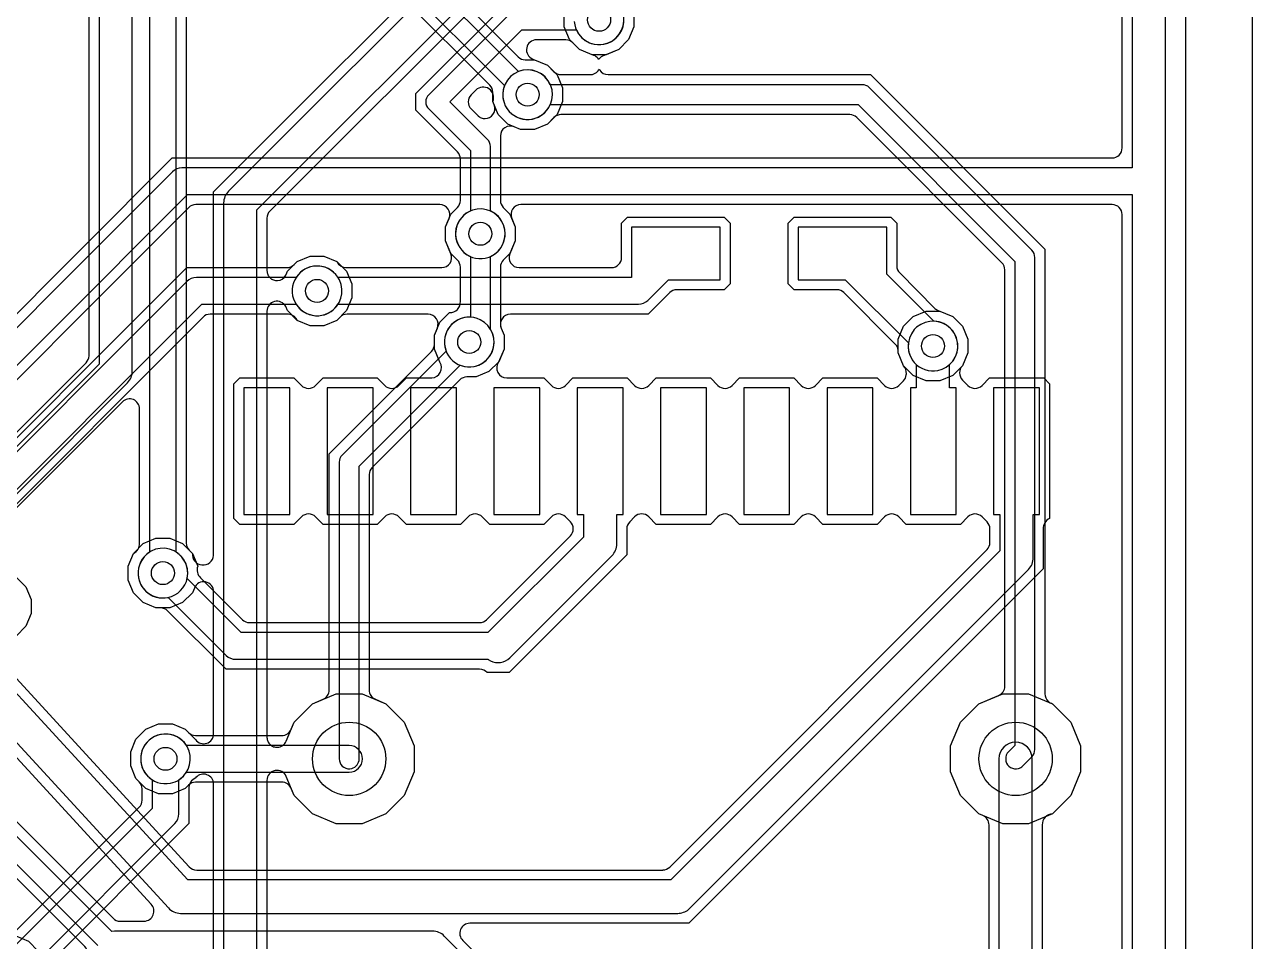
# Model space of a CAD drawing. Header units: millimetres. Extents: x 0 to 56, y 0 to 100.
# Drawn here: x 37.28 to 56, y 63.5 to 77.47 of the extents above; entities that cross this region are included whole.
import ezdxf

# ---------------------------------------------------------------- set-up
doc = ezdxf.new("R2010")
doc.units = ezdxf.units.MM

msp = doc.modelspace()

# ---------------------------------------------------------------- linework, layer by layer
at = {"layer": '16_copper'}
for points in [[(43.236, 78.545), (44.806, 76.975, 0.198912), (44.914, 76.931), (45.056, 76.931), (45.251, 76.85), (45.4, 76.701), (45.481, 76.506), (45.481, 76.294), (45.4, 76.099), (45.251, 75.95), (45.056, 75.869), (44.844, 75.869), (44.649, 75.95), (44.5, 76.099), (44.419, 76.294), (44.419, 76.436, 0.198912), (44.375, 76.544), (43.028, 77.891, 0.198912)], [(54.166, 78.272), (54.166, 75.283), (39.68, 75.283, 0.198912), (39.536, 75.224), (35.386, 71.073), (32.589, 71.073, 0.947182), (31.93, 70.702), (31.955, 70.659, 0.541741), (32.589, 70.667), (35.47, 70.667, 0.198912), (35.614, 70.726), (39.764, 74.877), (54.166, 74.877), (54.166, 4.121, 0.992389)], [(43.047, 78.088), (44.597, 76.537), (44.591, 76.522), (44.578, 76.474), (44.572, 76.425), (44.572, 76.375), (44.578, 76.326), (44.591, 76.278), (44.61, 76.232), (44.635, 76.189), (44.665, 76.15), (44.7, 76.115), (44.739, 76.085), (44.782, 76.06), (44.828, 76.041), (44.876, 76.028), (44.925, 76.022), (44.975, 76.022), (45.024, 76.028, 1), (44.876, 76.772), (44.828, 76.759), (44.813, 76.753), (43.218, 78.348, 0.198912)], [(35.367, 71.27), (39.533, 75.436), (53.861, 75.436, 0.414214), (54.014, 75.588), (54.014, 78.146, 0.198912)], [(45.662, 77.515), (45.668, 77.466), (45.681, 77.418), (45.7, 77.372), (45.725, 77.329), (45.755, 77.29), (45.79, 77.255), (45.829, 77.225), (45.872, 77.2), (45.918, 77.181), (45.966, 77.168), (46.015, 77.162), (46.065, 77.162), (46.114, 77.168, 0.733182), (46.192, 77.886)], [(44.83, 62.43), (43.68, 63.58, 0.198912), (43.5, 63.654), (38.65, 63.654), (38.614, 63.651), (26.162, 76.103)], [(25.902, 75.932), (38.399, 63.436, 0.456132)], [(36.87, 67.814), (39.793, 64.636, 0.209806), (39.905, 64.586), (47.009, 64.586), (47.014, 64.587, 0.189183), (47.116, 64.631), (51.954, 69.469, 0.198912), (51.999, 69.576), (51.999, 69.783, 0.198905), (51.954, 69.891), (51.878, 69.967, 0.414222), (51.662, 69.967), (51.548, 69.853), (50.722, 69.853), (50.608, 69.967, 0.414218), (50.392, 69.967), (50.278, 69.853), (49.452, 69.853), (49.338, 69.967, 0.414218), (49.122, 69.967), (49.008, 69.853), (48.182, 69.853), (48.068, 69.967, 0.414218), (47.852, 69.967), (47.738, 69.853), (46.912, 69.853), (46.798, 69.967, 0.414209), (46.582, 69.967), (46.506, 69.891, 0.19892), (46.461, 69.783), (46.461, 69.387), (44.668, 67.594), (44.332, 67.594, 0.213802), (44.218, 67.644), (40.353, 67.644), (39.462, 68.535, 0.198912), (39.355, 68.579), (39.284, 68.579), (39.089, 68.66), (38.94, 68.809), (38.859, 69.004), (38.859, 69.216), (38.94, 69.411), (39.089, 69.56), (39.284, 69.641), (39.496, 69.641), (39.691, 69.56), (39.84, 69.411), (39.921, 69.216, 0.313898), (39.965, 69.038), (40.603, 68.4, 0.198912), (40.71, 68.356), (44.218, 68.356, 0.198912), (44.325, 68.4), (45.602, 69.677, 0.414214), (45.602, 69.893), (45.528, 69.967, 0.414214), (45.312, 69.967), (45.198, 69.853), (44.372, 69.853), (44.258, 69.967, 0.414218), (44.042, 69.967), (43.928, 69.853), (43.102, 69.853), (42.988, 69.967, 0.414218), (42.772, 69.967), (42.658, 69.853), (41.832, 69.853), (41.718, 69.967, 0.414218), (41.502, 69.967), (41.388, 69.853), (40.562, 69.853), (40.473, 69.942), (40.473, 71.994), (40.562, 72.083), (41.388, 72.083), (41.502, 71.969, 0.414218), (41.718, 71.969), (41.832, 72.083), (42.658, 72.083), (42.772, 71.969, 0.414218), (42.988, 71.969), (43.102, 72.083), (43.489, 72.083, 0.567673), (43.613, 72.323), (43.529, 72.524), (43.529, 72.736), (43.61, 72.931), (43.759, 73.08, 0.437318), (43.925, 73.25), (43.925, 73.771, 0.198912), (43.881, 73.879), (43.78, 73.979), (43.699, 74.174), (43.699, 74.386), (43.752, 74.514, 0.534512), (43.612, 74.724), (39.89, 74.724, 0.198912), (39.783, 74.68), (35.617, 70.514)], [(54.014, 52.929), (54.014, 74.572, 0.414214), (53.861, 74.724), (44.848, 74.724, 0.534512), (44.708, 74.514), (44.761, 74.386), (44.761, 74.174), (44.68, 73.979), (44.579, 73.879, 0.198912), (44.535, 73.771), (44.535, 72.901, 0.098492), (44.546, 72.842), (44.591, 72.736), (44.591, 72.524), (44.507, 72.323, 0.608801), (44.631, 72.083), (45.198, 72.083), (45.312, 71.969, 0.414218), (45.528, 71.969), (45.642, 72.083), (46.468, 72.083), (46.582, 71.969, 0.414218), (46.798, 71.969), (46.912, 72.083), (47.738, 72.083), (47.852, 71.969, 0.414218), (48.068, 71.969), (48.182, 72.083), (49.008, 72.083), (49.122, 71.969, 0.414218), (49.338, 71.969), (49.452, 72.083), (50.278, 72.083), (50.392, 71.969, 0.414222), (50.608, 71.969), (50.679, 72.04, 0.164138), (50.723, 72.132), (50.724, 72.148, 0.199953), (50.68, 72.269), (50.599, 72.464), (50.599, 72.676), (50.68, 72.871), (50.829, 73.02), (51.024, 73.101), (51.236, 73.101), (51.431, 73.02), (51.58, 72.871), (51.661, 72.676), (51.661, 72.464), (51.58, 72.269, 0.41675), (51.581, 72.05), (51.662, 71.969, 0.414218), (51.878, 71.969), (51.992, 72.083), (52.818, 72.083), (52.907, 71.994), (52.907, 69.942, 0.317621), (52.811, 69.783), (52.811, 69.177), (47.408, 63.774), (44.069, 63.774, 0.668179), (43.961, 63.513), (45.056, 62.418)], [(35.884, 69.897), (39.753, 73.766), (41.282, 73.766, 0.198912), (41.39, 73.81), (41.439, 73.86), (41.634, 73.941), (41.846, 73.941), (42.041, 73.86), (42.19, 73.711), (42.271, 73.516), (42.271, 73.304), (42.19, 73.109), (42.041, 72.96), (41.846, 72.879), (41.634, 72.879), (41.439, 72.96, 0.313894), (41.282, 73.054), (40.11, 73.054, 0.198912), (40.003, 73.01), (36.64, 69.647, 0.198912)], [(36.443, 69.666), (39.984, 73.207), (41.421, 73.207, 0.947182), (42.08, 73.578), (42.055, 73.621, 0.541741), (41.421, 73.613), (39.9, 73.613, 0.198912), (39.756, 73.554), (36.096, 69.894, 0.198912)], [(37.146, 63.581), (37.341, 63.5), (37.49, 63.351), (37.571, 63.156), (37.571, 62.944), (37.49, 62.749, 0.313894), (37.396, 62.592), (37.396, 61.12, 0.198912), (37.44, 61.013), (39.589, 58.864, 0.668179), (39.849, 58.971), (39.849, 59.196), (39.93, 59.391, 0.195009), (39.974, 59.497), (39.974, 62.548), (39.995, 62.57, 0.177828), (40.039, 62.675), (40.084, 62.783, 0.534512), (39.943, 62.994), (38.482, 62.994), (38.244, 63.232), (38.244, 63.312, 0.198912), (38.199, 63.42), (32.415, 69.204, 0.668179)], [(51.984, 62.693), (51.984, 65.274, 0.303351), (51.89, 65.415), (51.829, 65.44), (51.55, 65.719), (51.399, 66.083), (51.399, 66.477), (51.55, 66.841), (51.829, 67.12), (52.193, 67.271), (52.587, 67.271), (52.951, 67.12), (53.23, 66.841), (53.381, 66.477), (53.381, 66.083), (53.23, 65.719), (52.951, 65.44, 0.41834), (52.796, 65.274), (52.796, 62.759, 0.303351)], [(52.644, 61.905), (52.644, 66.28, 1), (52.136, 66.28), (52.136, 61.8, 0.04904)]]:
    msp.add_lwpolyline(points, format="xyb", dxfattribs=at)
for points in [[(54.674, 4.121), (54.674, 78.377)], [(46.571, 77.646), (46.571, 77.434), (46.49, 77.239), (46.341, 77.09), (46.146, 77.009), (45.934, 77.009), (45.739, 77.09), (45.59, 77.239), (45.509, 77.434), (45.509, 77.646)], [(37.151, 69.05), (37.3, 68.901), (37.381, 68.706), (37.381, 68.494), (37.3, 68.299), (37.151, 68.15)]]:
    msp.add_lwpolyline(points, dxfattribs=at)
for points in [[(44.134, 72.258, 0.453094), (44.419, 72.752), (44.4, 72.798), (44.382, 72.828), (44.382, 73.934, 0.957229), (44.108, 74.639), (44.062, 74.62, 0.637026), (44.078, 73.934), (44.078, 73.008), (44.035, 73.008), (43.986, 73.002), (43.938, 72.989), (43.892, 72.97), (43.849, 72.945), (43.81, 72.915), (43.775, 72.88), (43.745, 72.841), (43.72, 72.798), (43.701, 72.752), (43.688, 72.704), (43.682, 72.655), (43.682, 72.605), (43.688, 72.556), (43.701, 72.508), (43.72, 72.462), (43.745, 72.419), (43.775, 72.38), (43.81, 72.345), (43.849, 72.315), (43.892, 72.29), (43.938, 72.271), (43.986, 72.258), (44.035, 72.252), (44.085, 72.252)], [(51.485, 71.931), (51.384, 71.931), (51.384, 72.289, 0.992389), (50.88, 72.855), (50.845, 72.82, 0.409745), (50.876, 72.289), (50.876, 71.931), (50.785, 71.931), (50.785, 70.005), (51.485, 70.005)], [(47.259, 63.928, 0.179039), (47.42, 64), (52.585, 69.165, 0.198912), (52.659, 69.345), (52.659, 70.005), (52.755, 70.005), (52.755, 71.931), (52.055, 71.931), (52.055, 70.005), (52.151, 70.005), (52.151, 69.45), (47.135, 64.434), (39.771, 64.434), (34.657, 69.995, 0.948928), (33.908, 70.104), (33.902, 70.055, 0.435661), (34.283, 69.652), (39.473, 64.008, 0.209807), (39.66, 63.926), (47.24, 63.926)], [(44.539, 67.749, 0.159103), (44.68, 67.82), (46.235, 69.375, 0.198912), (46.309, 69.555), (46.309, 70.005), (46.405, 70.005), (46.405, 71.931), (45.705, 71.931), (45.705, 70.005), (45.801, 70.005), (45.801, 69.66), (44.344, 68.203), (40.584, 68.203), (39.76, 69.028, 0.947182), (39.031, 69.232), (39.018, 69.184, 0.541739), (39.472, 68.74), (40.356, 67.856, 0.198912), (40.5, 67.797), (44.348, 67.797), (44.35, 67.795), (44.384, 67.774), (44.421, 67.759), (44.46, 67.749), (44.499, 67.746)], [(39.105, 63.807, 0.644461), (39.213, 64.065), (34.261, 69.45, 0.140387), (34.188, 69.494), (33.979, 69.58), (33.83, 69.729), (33.749, 69.924), (33.749, 70.136), (33.819, 70.304, 0.534521), (33.678, 70.514), (32.728, 70.514, 0.198912), (32.62, 70.47), (32.571, 70.42), (32.421, 70.358, 0.53451), (32.371, 70.11), (38.63, 63.851, 0.198912), (38.738, 63.806), (39.101, 63.806)], [(42.033, 65.289), (41.669, 65.44), (41.39, 65.719), (41.344, 65.83, 0.303346), (41.203, 65.924), (39.888, 65.924, 0.198912), (39.78, 65.88), (39.731, 65.83), (39.536, 65.749), (39.324, 65.749), (39.129, 65.83), (38.98, 65.979), (38.899, 66.174), (38.899, 66.386), (38.98, 66.581), (39.129, 66.73), (39.324, 66.811), (39.536, 66.811), (39.731, 66.73), (39.78, 66.68, 0.198912), (39.888, 66.636), (41.203, 66.636, 0.303346), (41.344, 66.73), (41.39, 66.841), (41.669, 67.12), (42.033, 67.271), (42.427, 67.271), (42.791, 67.12), (43.07, 66.841), (43.221, 66.477), (43.221, 66.083), (43.07, 65.719), (42.791, 65.44), (42.427, 65.289)], [(39.504, 65.908, 0.204748), (39.749, 66.077), (42.23, 66.077, 1), (42.23, 66.483), (39.749, 66.483), (39.745, 66.491), (39.715, 66.53), (39.68, 66.565), (39.641, 66.595), (39.598, 66.62), (39.552, 66.639), (39.504, 66.652), (39.455, 66.658), (39.405, 66.658), (39.356, 66.652), (39.308, 66.639), (39.262, 66.62), (39.219, 66.595), (39.18, 66.565), (39.145, 66.53), (39.115, 66.491), (39.09, 66.448), (39.071, 66.402), (39.058, 66.354), (39.052, 66.305), (39.052, 66.255), (39.058, 66.206), (39.071, 66.158), (39.09, 66.112), (39.115, 66.069), (39.145, 66.03), (39.18, 65.995), (39.219, 65.965), (39.262, 65.94), (39.308, 65.921), (39.356, 65.908), (39.405, 65.902), (39.455, 65.902)]]:
    msp.add_lwpolyline(points, format="xyb", close=True, dxfattribs=at)
for points in [[(41.325, 71.931), (40.625, 71.931), (40.625, 70.005), (41.325, 70.005)], [(42.595, 71.931), (41.895, 71.931), (41.895, 70.005), (42.595, 70.005)], [(43.865, 71.931), (43.165, 71.931), (43.165, 70.005), (43.865, 70.005)], [(45.135, 71.931), (44.435, 71.931), (44.435, 70.005), (45.135, 70.005)], [(47.675, 71.931), (46.975, 71.931), (46.975, 70.005), (47.675, 70.005)], [(48.945, 71.931), (48.245, 71.931), (48.245, 70.005), (48.945, 70.005)], [(50.215, 71.931), (49.515, 71.931), (49.515, 70.005), (50.215, 70.005)]]:
    msp.add_lwpolyline(points, close=True, dxfattribs=at)
at = {"layer": '1_copper'}
for points in [[(54.984, 44.859), (54.984, 98.832, 0.414214)], [(36.386, 78.04), (36.386, 74.673), (34.987, 73.274), (32.788, 73.274, 0.198912), (32.68, 73.23), (32.631, 73.18), (32.436, 73.099), (32.224, 73.099, 0.949217), (32.017, 72.868), (34.279, 70.605, 0.177828), (34.385, 70.561), (34.581, 70.48), (34.73, 70.331), (34.811, 70.136), (34.811, 69.924), (34.73, 69.729), (34.581, 69.58, 0.824909), (34.637, 69.286), (35.129, 69.286), (35.134, 69.287, 0.189183), (35.236, 69.331), (38.219, 72.314, 0.198912), (38.264, 72.421), (38.264, 78.843, 0.177828)], [(35.54, 68.7), (38.85, 72.01, 0.198912), (38.924, 72.19), (38.924, 78.969, 0.992389)], [(39.746, 77.92), (39.746, 69.568, 0.198912), (39.79, 69.46), (39.84, 69.411, 0.993857), (40.163, 69.379), (40.164, 69.395), (40.164, 74.918), (44.222, 78.976)], [(39.187, 78.13), (39.187, 69.429), (39.179, 69.425), (39.14, 69.395), (39.105, 69.36), (39.075, 69.321), (39.05, 69.278), (39.031, 69.232), (39.018, 69.184), (39.012, 69.135), (39.012, 69.085), (39.018, 69.036), (39.031, 68.988), (39.05, 68.942), (39.075, 68.899), (39.105, 68.86), (39.14, 68.825), (39.179, 68.795), (39.222, 68.77), (39.268, 68.751), (39.316, 68.738), (39.365, 68.732), (39.415, 68.732), (39.464, 68.738, 0.67632), (39.593, 69.429), (39.593, 78.046)], [(44.514, 78.119), (41.021, 74.626, 0.198912), (40.976, 74.519), (40.976, 73.719), (40.976, 73.718), (40.976, 73.717), (40.978, 73.703), (40.98, 73.689), (40.98, 73.688), (40.98, 73.687), (40.984, 73.673), (40.989, 73.659), (40.989, 73.658), (40.989, 73.657), (40.997, 73.645), (41.004, 73.632), (41.004, 73.631), (41.005, 73.631), (41.014, 73.62), (41.024, 73.609), (41.025, 73.608), (41.025, 73.607), (41.037, 73.599), (41.048, 73.59), (41.049, 73.589), (41.05, 73.589), (41.063, 73.583), (41.076, 73.576), (41.077, 73.576), (41.078, 73.576), (41.092, 73.572), (41.106, 73.569), (41.107, 73.569), (41.108, 73.568), (41.122, 73.568), (41.136, 73.567), (41.137, 73.567, 0.260485), (41.263, 73.647), (41.27, 73.661), (41.29, 73.711), (41.439, 73.86), (41.634, 73.941), (41.846, 73.941), (42.041, 73.86, 0.313894), (42.198, 73.766), (43.641, 73.766, 0.534512), (43.781, 73.976), (43.699, 74.174), (43.699, 74.386), (43.78, 74.581), (43.881, 74.681, 0.198912), (43.925, 74.789), (43.925, 75.421, 0.198912), (43.881, 75.528), (43.245, 76.164), (43.245, 76.416), (44.674, 77.845)], [(46.571, 77.646), (46.571, 77.434), (46.49, 77.239), (46.341, 77.09), (46.118, 76.998, 0.168641), (46.032, 76.938), (46.024, 76.95, 0.130818), (45.962, 76.998), (45.739, 77.09), (45.639, 77.191, 0.198912), (45.531, 77.235), (45.086, 77.235, 0.820677), (45.028, 76.942), (45.251, 76.85), (45.351, 76.749, 0.198912), (45.459, 76.705), (45.904, 76.705, 0.233527), (46.024, 76.765), (46.033, 76.777, -0.013901), (46.04, 76.79), (46.047, 76.778, 0.26059), (46.176, 76.705), (50.176, 76.705), (52.835, 74.046), (52.835, 67.27, 0.213588), (52.886, 67.156), (52.889, 67.153, 0.102148), (52.951, 67.12), (53.23, 66.841), (53.381, 66.477), (53.381, 66.083), (53.23, 65.719), (52.951, 65.44), (52.587, 65.289), (52.193, 65.289), (51.829, 65.44), (51.55, 65.719), (51.399, 66.083), (51.399, 66.477), (51.55, 66.841), (51.829, 67.12), (52.131, 67.245, 0.303351), (52.225, 67.386), (52.225, 73.731, 0.198912), (52.181, 73.838), (49.968, 76.051, 0.198912), (49.861, 76.095), (45.459, 76.095, 0.198912), (45.351, 76.051), (45.251, 75.95), (45.056, 75.869), (44.844, 75.869), (44.746, 75.91, 0.534515), (44.535, 75.77), (44.535, 74.789, 0.198912), (44.579, 74.681), (44.68, 74.581), (44.761, 74.386), (44.761, 74.174), (44.679, 73.976, 0.534512), (44.819, 73.766), (46.23, 73.766, 0.414214), (46.383, 73.918), (46.383, 74.443), (46.472, 74.532), (47.948, 74.532), (48.037, 74.443), (48.037, 73.517), (47.948, 73.428), (47.224, 73.428, 0.19892), (47.116, 73.383), (47.04, 73.307), (46.787, 73.054), (44.687, 73.054, 0.534512), (44.546, 72.844), (44.591, 72.736), (44.591, 72.524), (44.51, 72.329), (44.361, 72.18), (44.166, 72.099), (44.024, 72.099, 0.198912), (43.916, 72.055), (42.579, 70.718, 0.198912), (42.535, 70.611), (42.535, 67.328, 0.303351), (42.629, 67.187), (42.791, 67.12), (43.07, 66.841), (43.221, 66.477), (43.221, 66.083), (43.07, 65.719), (42.791, 65.44), (42.427, 65.289), (42.033, 65.289), (41.669, 65.44), (41.39, 65.719), (41.27, 66.01, 0.820685), (40.976, 65.952), (40.976, 62.977, 0.177828)], [(44.692, 77.648), (43.442, 76.398, 0.414214), (43.442, 76.182), (44.078, 75.547), (44.078, 74.626), (44.062, 74.62), (44.019, 74.595), (43.98, 74.565), (43.945, 74.53), (43.915, 74.491), (43.89, 74.448), (43.871, 74.402), (43.858, 74.354), (43.852, 74.305), (43.852, 74.255), (43.858, 74.206), (43.871, 74.158), (43.89, 74.112), (43.915, 74.069), (43.945, 74.03), (43.98, 73.995), (44.019, 73.965), (44.062, 73.94), (44.108, 73.921), (44.156, 73.908), (44.205, 73.902), (44.255, 73.902), (44.304, 73.908, 0.733182), (44.382, 74.626), (44.382, 75.61, 0.198912), (44.338, 75.718), (43.766, 76.29), (44.863, 77.388), (45.694, 77.388, 0.957229), (46.399, 77.662)], [(37.112, 63.625), (39.03, 65.543, 0.198912), (39.074, 65.65), (39.074, 65.822, 0.198912), (39.03, 65.93), (38.98, 65.979), (38.899, 66.174), (38.899, 66.386), (38.98, 66.581), (39.129, 66.73), (39.324, 66.811), (39.536, 66.811), (39.731, 66.73), (39.888, 66.573, 0.727587), (40.164, 66.662), (40.164, 68.825, 0.820685), (39.87, 68.883), (39.84, 68.809), (39.691, 68.66), (39.496, 68.579), (39.284, 68.579), (39.089, 68.66), (38.94, 68.809), (38.859, 69.004), (38.859, 69.216), (38.94, 69.411, 0.313894), (39.034, 69.568), (39.034, 71.612, 0.668179), (38.774, 71.72), (35.528, 68.474)], [(37.114, 62.678, 0.420797), (37.41, 63.132), (39.574, 65.296, 0.198912), (39.633, 65.44), (39.633, 65.961, 0.947182), (39.262, 66.62), (39.219, 66.595, 0.541741), (39.227, 65.961), (39.227, 65.524), (37.122, 63.42)], [(40.164, 62.977), (40.164, 65.898, 0.67488), (39.894, 65.996), (39.89, 65.989, 0.33388), (39.786, 65.822), (39.786, 65.293), (37.615, 63.122, 0.198912)]]:
    msp.add_lwpolyline(points, format="xyb", dxfattribs=at)
for points in [[(38.416, 78.969), (38.416, 72.295), (35.255, 69.134)], [(37.151, 69.05), (37.3, 68.901), (37.381, 68.706), (37.381, 68.494), (37.3, 68.299), (37.151, 68.15)]]:
    msp.add_lwpolyline(points, dxfattribs=at)
for points in [[(44.371, 78.822, 0.179039), (44.21, 78.75), (40.39, 74.93, 0.198912), (40.316, 74.75), (40.316, 62.851, 0.992389), (40.82, 62.285), (40.855, 62.32, 0.409745), (40.824, 62.851), (40.824, 74.645), (44.495, 78.316), (48.799, 78.316, 0.992389), (49.365, 78.82), (49.33, 78.855, 0.409745), (48.799, 78.824), (44.39, 78.824)], [(52.432, 66.133, 0.127645), (52.498, 66.172), (52.638, 66.312, 0.198912), (52.682, 66.42), (52.682, 73.92, 0.198912), (52.638, 74.028), (50.158, 76.508, 0.198912), (50.05, 76.552), (45.296, 76.552, 0.957229), (44.591, 76.278), (44.61, 76.232, 0.637026), (45.296, 76.248), (49.987, 76.248), (52.378, 73.857), (52.378, 66.483), (52.282, 66.388), (52.263, 66.364), (52.248, 66.337), (52.24, 66.307), (52.238, 66.276), (52.242, 66.246), (52.251, 66.216), (52.267, 66.19), (52.288, 66.167), (52.313, 66.149), (52.341, 66.136), (52.371, 66.129), (52.401, 66.128)], [(44.303, 76.036, 0.492221), (44.445, 76.232), (44.439, 76.246), (44.419, 76.294, 0.827322), (44.159, 76.468), (44.089, 76.398, 0.414205), (44.089, 76.182), (44.191, 76.08), (44.191, 76.08), (44.192, 76.079), (44.203, 76.07), (44.215, 76.061), (44.215, 76.06), (44.216, 76.06), (44.229, 76.053), (44.242, 76.047), (44.243, 76.046), (44.244, 76.046), (44.258, 76.042), (44.272, 76.038), (44.273, 76.038), (44.273, 76.038), (44.288, 76.037), (44.302, 76.036)], [(51.024, 72.039), (50.829, 72.12), (50.68, 72.269), (50.599, 72.464, 0.247067), (50.555, 72.6), (49.772, 73.383, 0.198912), (49.665, 73.428), (49.012, 73.428), (48.923, 73.517), (48.923, 74.443), (49.012, 74.532), (50.488, 74.532), (50.577, 74.443), (50.577, 73.79, 0.198912), (50.622, 73.683), (51.16, 73.144, 0.09849), (51.21, 73.111), (51.431, 73.02), (51.58, 72.871), (51.661, 72.676), (51.661, 72.464), (51.58, 72.269), (51.431, 72.12), (51.236, 72.039)], [(41.814, 73.038, 0.204748), (42.059, 73.207), (46.64, 73.207, 0.198912), (46.784, 73.266), (47.097, 73.58), (47.885, 73.58), (47.885, 74.38), (46.535, 74.38), (46.535, 73.613), (42.059, 73.613), (42.055, 73.621), (42.025, 73.66), (41.99, 73.695), (41.951, 73.725), (41.908, 73.75), (41.862, 73.769), (41.814, 73.782), (41.765, 73.788), (41.715, 73.788), (41.666, 73.782), (41.618, 73.769), (41.572, 73.75), (41.529, 73.725), (41.49, 73.695), (41.455, 73.66), (41.425, 73.621), (41.4, 73.578), (41.381, 73.532), (41.368, 73.484), (41.362, 73.435), (41.362, 73.385), (41.368, 73.336), (41.381, 73.288), (41.4, 73.242), (41.425, 73.199), (41.455, 73.16), (41.49, 73.125), (41.529, 73.095), (41.572, 73.07), (41.618, 73.051), (41.666, 73.038), (41.715, 73.032), (41.765, 73.032)], [(51.204, 72.198, 0.893179), (51.141, 72.948), (50.425, 73.664), (50.425, 74.38), (49.075, 74.38), (49.075, 73.58), (49.791, 73.58), (50.755, 72.616), (50.752, 72.595), (50.752, 72.545), (50.758, 72.496), (50.771, 72.448), (50.79, 72.402), (50.815, 72.359), (50.845, 72.32), (50.88, 72.285), (50.919, 72.255), (50.962, 72.23), (51.008, 72.211), (51.056, 72.198), (51.105, 72.192), (51.155, 72.192)], [(41.137, 66.456, 0.28807), (41.27, 66.55), (41.39, 66.841), (41.669, 67.12), (41.831, 67.187, 0.303351), (41.925, 67.328), (41.925, 70.926), (43.485, 72.486, 0.198912), (43.529, 72.594), (43.529, 72.736), (43.574, 72.844, 0.534512), (43.433, 73.054), (42.198, 73.054, 0.198912), (42.09, 73.01), (42.041, 72.96), (41.846, 72.879), (41.634, 72.879), (41.439, 72.96), (41.29, 73.109, 0.079538), (41.269, 73.161), (41.262, 73.174, 0.776754), (40.976, 73.101), (40.976, 66.608), (40.976, 66.607), (40.976, 66.606), (40.978, 66.592), (40.98, 66.578), (40.98, 66.577), (40.98, 66.576), (40.984, 66.562), (40.989, 66.548), (40.989, 66.547), (40.989, 66.546), (40.997, 66.534), (41.004, 66.521), (41.004, 66.521), (41.005, 66.52), (41.014, 66.509), (41.024, 66.498), (41.025, 66.497), (41.025, 66.497), (41.037, 66.488), (41.048, 66.479), (41.049, 66.479), (41.05, 66.478), (41.063, 66.472), (41.076, 66.465), (41.077, 66.465), (41.078, 66.465), (41.092, 66.461), (41.106, 66.458), (41.107, 66.458), (41.108, 66.457), (41.122, 66.457), (41.136, 66.456)], [(42.268, 66.132, 0.342029), (42.382, 66.28), (42.382, 70.737), (43.923, 72.277, 0.957233), (44.228, 72.97), (44.182, 72.989, 0.637025), (43.707, 72.493), (42.122, 70.908, 0.198912), (42.078, 70.8), (42.078, 66.28), (42.081, 66.249), (42.09, 66.22), (42.105, 66.193), (42.125, 66.17), (42.149, 66.151), (42.177, 66.137), (42.207, 66.129), (42.238, 66.128)]]:
    msp.add_lwpolyline(points, format="xyb", close=True, dxfattribs=at)
at = {"layer": 'drills_PTH'}
for centre in [(42.23, 66.28), (52.39, 66.28)]:
    msp.add_circle(centre, 0.559, dxfattribs=at)
at = {"layer": 'drills_via_1_16'}
for centre in [(46.04, 77.54), (44.95, 76.4), (44.23, 74.28), (41.74, 73.41), (44.06, 72.63), (51.13, 72.57), (39.39, 69.11), (39.43, 66.28)]:
    msp.add_circle(centre, 0.175, dxfattribs=at)
at = {"layer": 'outline'}
msp.add_lwpolyline([(0, 0), (56, 0), (56, 100), (0, 100), (0, 0)], close=True, dxfattribs=at)

doc.saveas('drawing.dxf')
